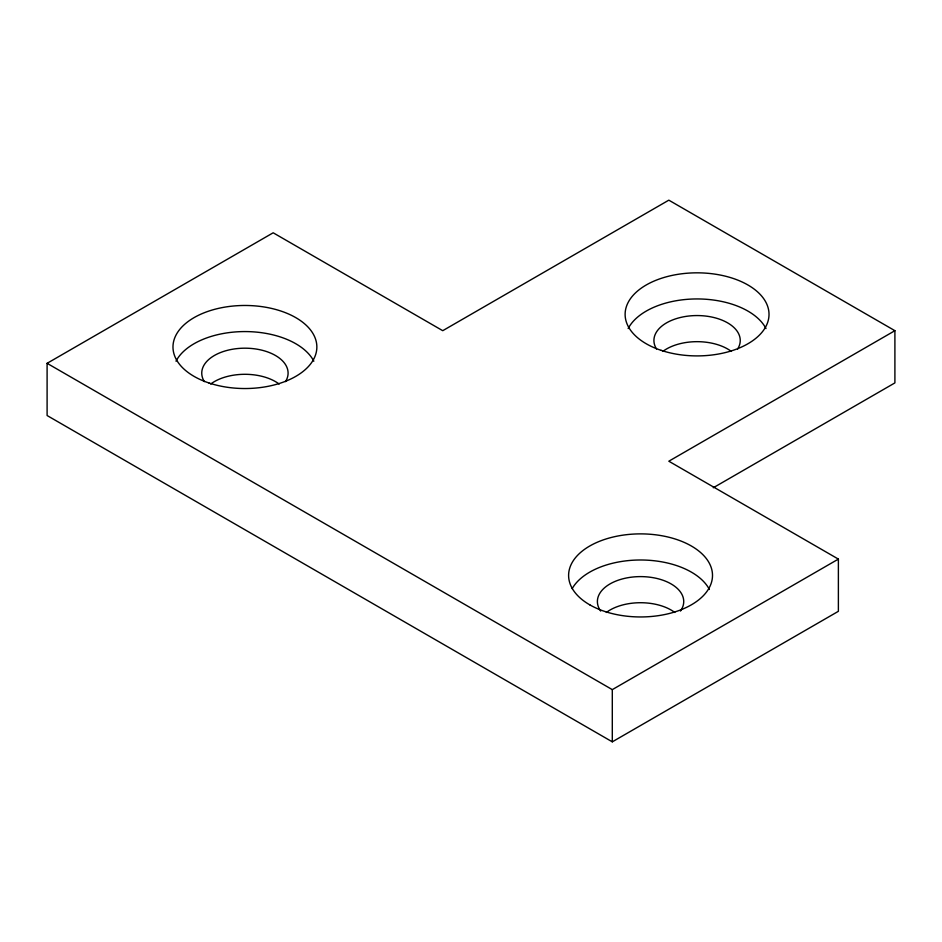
<?xml version="1.0" encoding="UTF-8"?>
<svg xmlns="http://www.w3.org/2000/svg" width="942" height="942" viewBox="0 0 942 942"><rect width="100%" height="100%" fill="white"/><g stroke="black" fill="none" stroke-linecap="round" stroke-linejoin="round"><path stroke-width="1.41" d="M894.9 330.689L668.82 461.215L838.38 559.101L838.38 611.311L612.3 741.837L47.1 415.528L47.1 363.318L273.18 232.792L442.74 330.689L668.82 200.163L894.9 330.689L894.9 382.899L713.271 487.756M47.1 363.318L612.3 689.626L838.38 559.101M612.3 689.626L612.3 741.837M210.678 384.042A43.167 24.916 0 0 1 279.162 384.042M606.318 612.465A43.167 24.916 0 0 1 674.802 612.465M662.838 351.413A43.167 24.916 0 0 1 731.322 351.413M204.355 381.628A43.167 24.916 0 0 1 244.92 348.187A43.167 24.916 0 0 1 285.485 381.628M600.678 611.064A43.167 24.916 0 0 1 640.56 576.61A43.167 24.916 0 0 1 680.442 611.064M656.515 348.987A43.167 24.916 0 0 1 697.08 315.558A43.167 24.916 0 0 1 737.645 348.987M628.161 328.57A71.933 41.53 0 0 1 697.08 298.944A71.933 41.53 0 0 1 765.999 328.57M572.183 588.62A71.933 41.53 0 0 1 641.325 559.995A71.933 41.53 0 0 1 709.397 589.468M176.001 361.198A71.933 41.53 0 0 1 244.92 331.572A71.933 41.53 0 0 1 313.839 361.198M208.947 382.97A71.933 41.53 0 0 0 316.853 346.997A71.933 41.53 0 0 0 208.947 311.037A71.933 41.53 0 0 0 208.947 382.97M661.107 350.342A71.933 41.53 0 0 0 769.013 314.369A71.933 41.53 0 0 0 661.107 278.396A71.933 41.53 0 0 0 661.107 350.342M589.892 604.905A71.933 41.53 0 0 0 710.115 586.018A71.933 41.53 0 0 0 621.673 535.339A71.933 41.53 0 0 0 589.892 604.905"/></g></svg>
